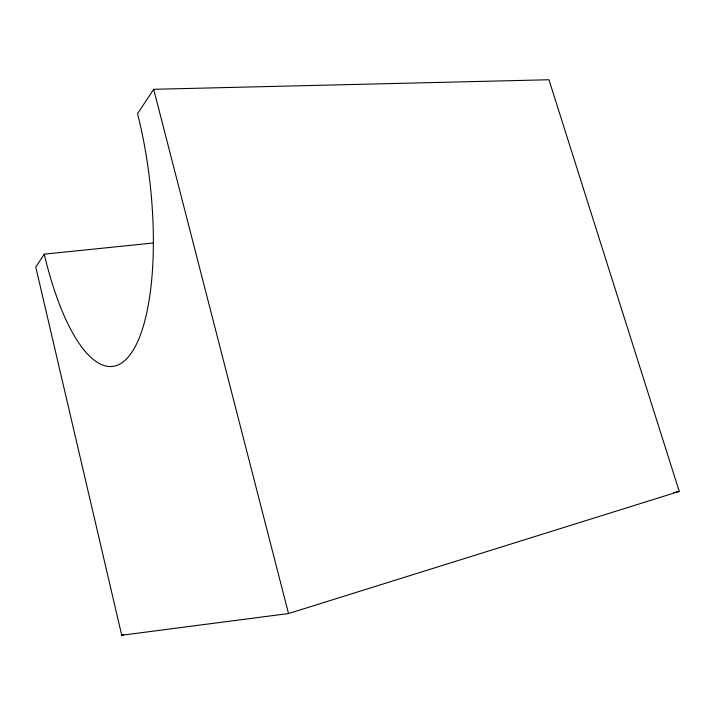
<?xml version="1.0" encoding="UTF-8"?>
<svg xmlns="http://www.w3.org/2000/svg" width="715" height="715" viewBox="0 0 715 715"><rect width="100%" height="100%" fill="white"/><g stroke="black" fill="none" stroke-linecap="round" stroke-linejoin="round"><path stroke-width="1.07" d="M44.267 254.156L35.75 266.99L121.72 635.251L288.529 613.55L679.25 491.411L548.95 79.749L153.689 89.303L137.539 113.631A179.706 58.335 83.4 0 1 132.007 352.075A179.706 58.335 83.4 0 1 44.267 254.156L152.858 243.037M121.72 635.251L123.856 634.616M673.789 492.546L679.25 491.411M153.689 89.303L288.529 613.55"/></g></svg>
